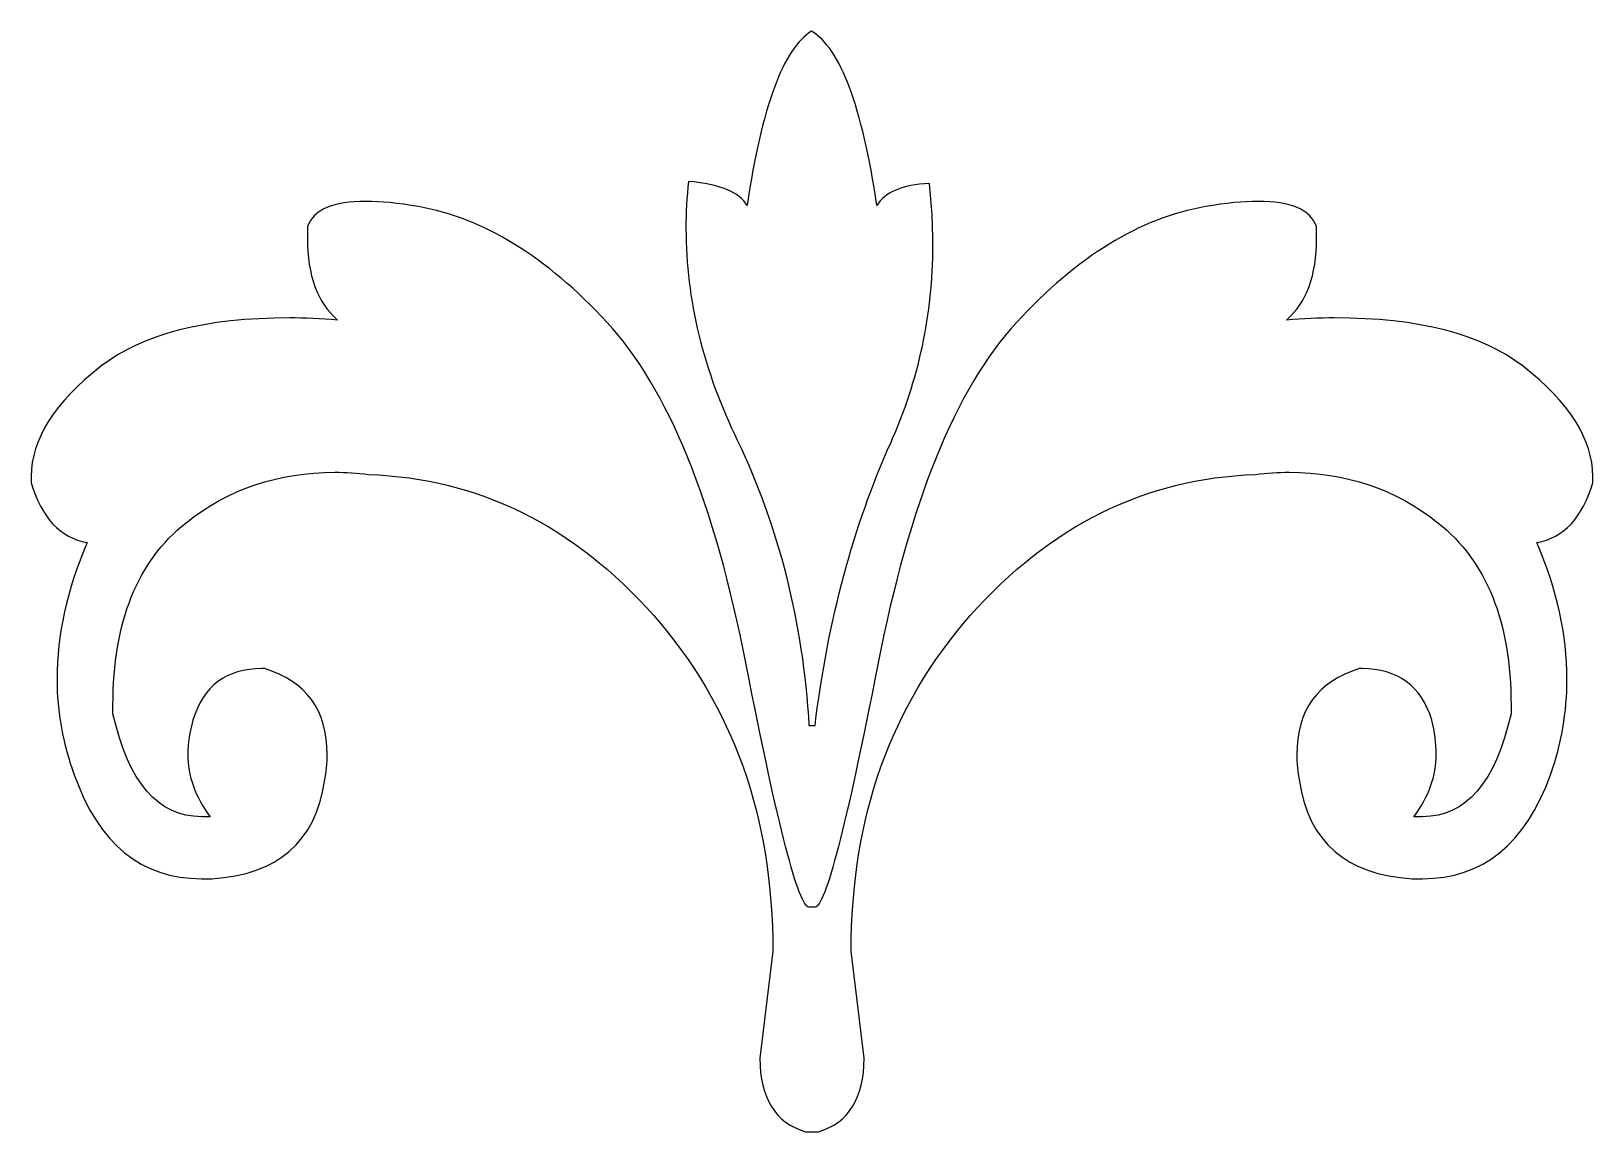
# Model space of a CAD drawing. Header units: centimetres. Extents: x -11.4 to 8.3, y -8.1 to 5.8.
import ezdxf

# ---------------------------------------------------------------- set-up
doc = ezdxf.new("R2010")
doc.units = ezdxf.units.CM
doc.header["$MEASUREMENT"] = 0
doc.layers.add('Layer 1', color=7, linetype='Continuous')

msp = doc.modelspace()

# ---------------------------------------------------------------- linework, layer by layer
at = {"layer": 'Layer 1', "color": 86}
for points, knots in [([(-1.57994, 5.79574), (-1.21775, 5.58344), (-0.94247, 4.8493), (-0.75412, 3.59331), (-0.75412, 3.59331), (-0.65995, 3.76135), (-0.43901, 3.85422), (-0.09128, 3.87193), (-0.09128, 3.87193), (-0.06232, 3.60656), (-0.04783, 3.34563), (-0.04782, 3.08914), (-0.04782, 3.08914), (-0.04783, 2.22231), (-0.22531, 1.39087), (-0.58026, 0.59482), (-0.58026, 0.59482), (-1.05113, -0.44891), (-1.36988, -1.63858), (-1.53648, -2.97418), (-1.53648, -2.97418), (-1.53648, -2.97418), (-1.61254, -2.97418), (-1.61254, -2.97418), (-1.61254, -2.97418), (-1.69224, -1.66511), (-1.99287, -0.4666), (-2.51443, 0.62136), (-2.51443, 0.62136), (-2.94909, 1.5147), (-3.16641, 2.40805), (-3.1664, 3.30142), (-3.1664, 3.30142), (-3.16641, 3.50484), (-3.15554, 3.70386), (-3.1338, 3.89847), (-3.1338, 3.89847), (-2.73539, 3.86307), (-2.48909, 3.76135), (-2.3949, 3.59331), (-2.3949, 3.59331), (-2.20657, 4.8493), (-1.93491, 5.58344), (-1.57994, 5.79574), (-1.57994, 5.79574), (-1.57994, 5.79574), (-1.57994, 5.79574), (-1.57994, 5.79574)], [0, 0, 0, 0, 0.07692308, 0.07692308, 0.07692308, 0.07692308, 0.15384615, 0.15384615, 0.15384615, 0.15384615, 0.23076923, 0.23076923, 0.23076923, 0.23076923, 0.30769231, 0.30769231, 0.30769231, 0.30769231, 0.38461538, 0.38461538, 0.38461538, 0.38461538, 0.46153846, 0.46153846, 0.46153846, 0.46153846, 0.53846154, 0.53846154, 0.53846154, 0.53846154, 0.61538462, 0.61538462, 0.61538462, 0.61538462, 0.69230769, 0.69230769, 0.69230769, 0.69230769, 0.76923077, 0.76923077, 0.76923077, 0.76923077, 0.84615385, 0.84615385, 0.84615385, 0.84615385, 1, 1, 1, 1]), ([(-1.65601, -8.10876), (-2.03995, -7.99378), (-2.23192, -7.6842), (-2.23191, -7.18002), (-2.23191, -7.18002), (-2.23191, -7.18002), (-2.06892, -5.82672), (-2.06892, -5.82672), (-2.06892, -5.82672), (-2.06893, -4.13732), (-2.57058, -2.72431), (-3.57388, -1.58771), (-3.57388, -1.58771), (-4.5772, -0.45112), (-5.77791, 0.14371), (-7.17601, 0.19679), (-7.17601, 0.19679), (-7.3209, 0.21447), (-7.46216, 0.22331), (-7.59979, 0.22333), (-7.59979, 0.22333), (-8.31696, 0.22331), (-8.94358, 0.01103), (-9.47964, -0.41352), (-9.47964, -0.41352), (-10.09539, -0.90001), (-10.40326, -1.66953), (-10.40326, -2.72209), (-10.40326, -2.72209), (-10.40326, -2.72209), (-10.40326, -2.82823), (-10.40326, -2.82823), (-10.40326, -2.82823), (-10.20767, -3.69506), (-9.8346, -4.12847), (-9.28405, -4.12846), (-9.28405, -4.12846), (-9.28405, -4.12846), (-9.17538, -4.12846), (-9.17538, -4.12846), (-9.17538, -4.12846), (-9.36373, -3.88081), (-9.45791, -3.61546), (-9.4579, -3.3324), (-9.4579, -3.3324), (-9.45791, -3.19974), (-9.43617, -3.05821), (-9.39271, -2.90784), (-9.39271, -2.90784), (-9.26232, -2.47444), (-8.97255, -2.25773), (-8.52342, -2.25772), (-8.52342, -2.25772), (-8.52342, -2.25772), (-8.49082, -2.25772), (-8.49082, -2.25772), (-8.49082, -2.25772), (-7.962, -2.41695), (-7.69759, -2.77959), (-7.69759, -3.34567), (-7.69759, -3.34567), (-7.69759, -3.45182), (-7.70846, -3.56238), (-7.73019, -3.67736), (-7.73019, -3.67736), (-7.8461, -4.44689), (-8.32058, -4.85819), (-9.15365, -4.91125), (-9.15365, -4.91125), (-9.15365, -4.91125), (-9.28405, -4.91125), (-9.28405, -4.91125), (-9.28405, -4.91125), (-10.04468, -4.91126), (-10.58074, -4.47343), (-10.89224, -3.59776), (-10.89224, -3.59776), (-11.03712, -3.20858), (-11.10956, -2.80613), (-11.10956, -2.3904), (-11.10956, -2.3904), (-11.10956, -1.83317), (-10.98279, -1.25824), (-10.72924, -0.6656), (-10.72924, -0.6656), (-11.06972, -0.6037), (-11.30515, -0.35162), (-11.43554, 0.09065), (-11.43554, 0.09065), (-11.43554, 0.09065), (-11.43554, 0.17026), (-11.43554, 0.17026), (-11.43554, 0.17026), (-11.43554, 0.63903), (-11.14216, 1.1034), (-10.55539, 1.56336), (-10.55539, 1.56336), (-10.02657, 1.97022), (-9.23334, 2.17366), (-8.1757, 2.17367), (-8.1757, 2.17367), (-7.98011, 2.17366), (-7.77728, 2.16481), (-7.56719, 2.14714), (-7.56719, 2.14714), (-7.82074, 2.36825), (-7.94751, 2.71321), (-7.94751, 3.18201), (-7.94751, 3.18201), (-7.94751, 3.18201), (-7.94751, 3.32796), (-7.94751, 3.32796), (-7.94751, 3.32796), (-7.86783, 3.54022), (-7.62153, 3.64636), (-7.20861, 3.64638), (-7.20861, 3.64638), (-7.02027, 3.64636), (-6.79932, 3.62425), (-6.54578, 3.58004), (-6.54578, 3.58004), (-5.7272, 3.43851), (-4.93216, 2.94981), (-4.16065, 2.11397), (-4.16065, 2.11397), (-3.38917, 1.27809), (-2.80421, -0.16145), (-2.40577, -2.20465), (-2.40577, -2.20465), (-2.00736, -4.24788), (-1.74295, -5.26949), (-1.61254, -5.26948), (-1.61254, -5.26948), (-1.61254, -5.26948), (-1.53648, -5.26948), (-1.53648, -5.26948), (-1.53648, -5.26948), (-1.4061, -5.26949), (-1.14169, -4.24788), (-0.74325, -2.20465), (-0.74325, -2.20465), (-0.34484, -0.16145), (0.23831, 1.27809), (1.0062, 2.11397), (1.0062, 2.11397), (1.77406, 2.94981), (2.57091, 3.43851), (3.39675, 3.58004), (3.39675, 3.58004), (3.65028, 3.62425), (3.87123, 3.64636), (4.05959, 3.64638), (4.05959, 3.64638), (4.47249, 3.64636), (4.71879, 3.54022), (4.79849, 3.32796), (4.79849, 3.32796), (4.79849, 3.32796), (4.79849, 3.18201), (4.79849, 3.18201), (4.79849, 3.18201), (4.79847, 2.71321), (4.6717, 2.36825), (4.41817, 2.14714), (4.41817, 2.14714), (4.62824, 2.16481), (4.83107, 2.17366), (5.02668, 2.17367), (5.02668, 2.17367), (6.0843, 2.17366), (6.87753, 1.97022), (7.40637, 1.56336), (7.40637, 1.56336), (7.99312, 1.1034), (8.2865, 0.63903), (8.28652, 0.17026), (8.28652, 0.17026), (8.28652, 0.17026), (8.28652, 0.09065), (8.28652, 0.09065), (8.28652, 0.09065), (8.15611, -0.35162), (7.92068, -0.6037), (7.58022, -0.6656), (7.58022, -0.6656), (7.83375, -1.25824), (7.96052, -1.83317), (7.96054, -2.3904), (7.96054, -2.3904), (7.96052, -2.80613), (7.8917, -3.20858), (7.75408, -3.59776), (7.75408, -3.59776), (7.43532, -4.47343), (6.89564, -4.91126), (6.13503, -4.91125), (6.13503, -4.91125), (6.13503, -4.91125), (6.00463, -4.91125), (6.00463, -4.91125), (6.00463, -4.91125), (5.17154, -4.85819), (4.69705, -4.44689), (4.58117, -3.67736), (4.58117, -3.67736), (4.55942, -3.56238), (4.54855, -3.45182), (4.54857, -3.34567), (4.54857, -3.34567), (4.54855, -2.77959), (4.81296, -2.41695), (5.3418, -2.25772), (5.3418, -2.25772), (5.3418, -2.25772), (5.37439, -2.25772), (5.37439, -2.25772), (5.37439, -2.25772), (5.82351, -2.25773), (6.1169, -2.47444), (6.25455, -2.90784), (6.25455, -2.90784), (6.29076, -3.05821), (6.30887, -3.19974), (6.30888, -3.3324), (6.30888, -3.3324), (6.30887, -3.61546), (6.21469, -3.88081), (6.02636, -4.12846), (6.02636, -4.12846), (6.02636, -4.12846), (6.13503, -4.12846), (6.13503, -4.12846), (6.13503, -4.12846), (6.68556, -4.12847), (7.05863, -3.69506), (7.25424, -2.82823), (7.25424, -2.82823), (7.25424, -2.82823), (7.25424, -2.72209), (7.25424, -2.72209), (7.25424, -2.72209), (7.25422, -1.66953), (6.94635, -0.90001), (6.33062, -0.41352), (6.33062, -0.41352), (5.79453, 0.01103), (5.16792, 0.22331), (4.45077, 0.22333), (4.45077, 0.22333), (4.31312, 0.22331), (4.17186, 0.21447), (4.02699, 0.19679), (4.02699, 0.19679), (2.62887, 0.14371), (1.42816, -0.45112), (0.42486, -1.58771), (0.42486, -1.58771), (-0.57846, -2.72431), (-1.08011, -4.13732), (-1.0801, -5.82672), (-1.0801, -5.82672), (-1.0801, -5.82672), (-0.91711, -7.18002), (-0.91711, -7.18002), (-0.91711, -7.18002), (-0.91712, -7.6842), (-1.10909, -7.99378), (-1.49301, -8.10876), (-1.49301, -8.10876), (-1.49301, -8.10876), (-1.65601, -8.10876), (-1.65601, -8.10876)], [0, 0, 0, 0, 0.01449275, 0.01449275, 0.01449275, 0.01449275, 0.02898551, 0.02898551, 0.02898551, 0.02898551, 0.04347826, 0.04347826, 0.04347826, 0.04347826, 0.05797101, 0.05797101, 0.05797101, 0.05797101, 0.07246377, 0.07246377, 0.07246377, 0.07246377, 0.08695652, 0.08695652, 0.08695652, 0.08695652, 0.10144928, 0.10144928, 0.10144928, 0.10144928, 0.11594203, 0.11594203, 0.11594203, 0.11594203, 0.13043478, 0.13043478, 0.13043478, 0.13043478, 0.14492754, 0.14492754, 0.14492754, 0.14492754, 0.15942029, 0.15942029, 0.15942029, 0.15942029, 0.17391304, 0.17391304, 0.17391304, 0.17391304, 0.1884058, 0.1884058, 0.1884058, 0.1884058, 0.20289855, 0.20289855, 0.20289855, 0.20289855, 0.2173913, 0.2173913, 0.2173913, 0.2173913, 0.23188406, 0.23188406, 0.23188406, 0.23188406, 0.24637681, 0.24637681, 0.24637681, 0.24637681, 0.26086957, 0.26086957, 0.26086957, 0.26086957, 0.27536232, 0.27536232, 0.27536232, 0.27536232, 0.28985507, 0.28985507, 0.28985507, 0.28985507, 0.30434783, 0.30434783, 0.30434783, 0.30434783, 0.31884058, 0.31884058, 0.31884058, 0.31884058, 0.33333333, 0.33333333, 0.33333333, 0.33333333, 0.34782609, 0.34782609, 0.34782609, 0.34782609, 0.36231884, 0.36231884, 0.36231884, 0.36231884, 0.37681159, 0.37681159, 0.37681159, 0.37681159, 0.39130435, 0.39130435, 0.39130435, 0.39130435, 0.4057971, 0.4057971, 0.4057971, 0.4057971, 0.42028986, 0.42028986, 0.42028986, 0.42028986, 0.43478261, 0.43478261, 0.43478261, 0.43478261, 0.44927536, 0.44927536, 0.44927536, 0.44927536, 0.46376812, 0.46376812, 0.46376812, 0.46376812, 0.47826087, 0.47826087, 0.47826087, 0.47826087, 0.49275362, 0.49275362, 0.49275362, 0.49275362, 0.50724638, 0.50724638, 0.50724638, 0.50724638, 0.52173913, 0.52173913, 0.52173913, 0.52173913, 0.53623188, 0.53623188, 0.53623188, 0.53623188, 0.55072464, 0.55072464, 0.55072464, 0.55072464, 0.56521739, 0.56521739, 0.56521739, 0.56521739, 0.57971014, 0.57971014, 0.57971014, 0.57971014, 0.5942029, 0.5942029, 0.5942029, 0.5942029, 0.60869565, 0.60869565, 0.60869565, 0.60869565, 0.62318841, 0.62318841, 0.62318841, 0.62318841, 0.63768116, 0.63768116, 0.63768116, 0.63768116, 0.65217391, 0.65217391, 0.65217391, 0.65217391, 0.66666667, 0.66666667, 0.66666667, 0.66666667, 0.68115942, 0.68115942, 0.68115942, 0.68115942, 0.69565217, 0.69565217, 0.69565217, 0.69565217, 0.71014493, 0.71014493, 0.71014493, 0.71014493, 0.72463768, 0.72463768, 0.72463768, 0.72463768, 0.73913043, 0.73913043, 0.73913043, 0.73913043, 0.75362319, 0.75362319, 0.75362319, 0.75362319, 0.76811594, 0.76811594, 0.76811594, 0.76811594, 0.7826087, 0.7826087, 0.7826087, 0.7826087, 0.79710145, 0.79710145, 0.79710145, 0.79710145, 0.8115942, 0.8115942, 0.8115942, 0.8115942, 0.82608696, 0.82608696, 0.82608696, 0.82608696, 0.84057971, 0.84057971, 0.84057971, 0.84057971, 0.85507246, 0.85507246, 0.85507246, 0.85507246, 0.86956522, 0.86956522, 0.86956522, 0.86956522, 0.88405797, 0.88405797, 0.88405797, 0.88405797, 0.89855072, 0.89855072, 0.89855072, 0.89855072, 0.91304348, 0.91304348, 0.91304348, 0.91304348, 0.92753623, 0.92753623, 0.92753623, 0.92753623, 0.94202899, 0.94202899, 0.94202899, 0.94202899, 0.95652174, 0.95652174, 0.95652174, 0.95652174, 0.97101449, 0.97101449, 0.97101449, 0.97101449, 1, 1, 1, 1])]:
    msp.add_open_spline(points, degree=3, knots=knots, dxfattribs=at)

doc.saveas('drawing.dxf')
